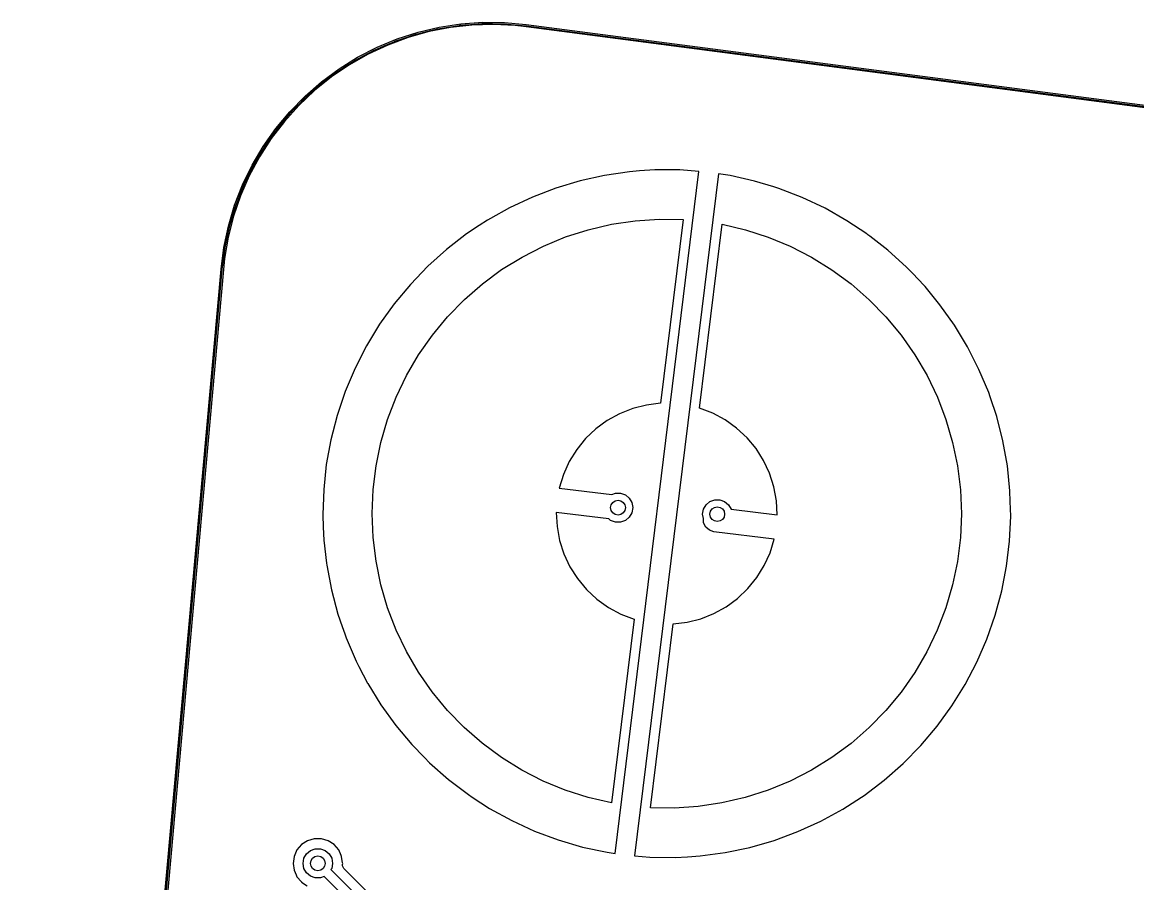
# Model space of a CAD drawing. Extents: x -114 to 114, y -62 to 23.
# Drawn here: x -113.68 to -90.96, y 2.22 to 19.77 of the extents above; entities that cross this region are included whole.
import ezdxf

# ---------------------------------------------------------------- set-up
doc = ezdxf.new("R2010")
doc.units = 0
doc.layers.add('BLACK', color=7, linetype='CONTINUOUS')

msp = doc.modelspace()

# ---------------------------------------------------------------- linework, layer by layer
at = {"layer": 'BLACK', "linetype": 'CONTINUOUS'}
for p, q in [((-104.746, 19.7355), (-104.302, 19.7673)), ((-104.302, 19.7673), (-103.857, 19.7632)), ((-106.042, 19.4284), (-105.619, 19.5655)), ((-105.393, 19.5768), (-105.818, 19.4578)), ((-105.66, 19.5252), (-105.448, 19.5797)), ((-105.619, 19.5655), (-105.186, 19.668)), ((-105.448, 19.5797), (-105.222, 19.6333)), ((-104.96, 19.6611), (-105.393, 19.5768)), ((-105.222, 19.6333), (-105.219, 19.6339)), ((-105.219, 19.6339), (-105.003, 19.6702)), ((-105.186, 19.668), (-104.746, 19.7355)), ((-105.003, 19.6702), (-104.773, 19.7055)), ((-104.521, 19.7104), (-104.96, 19.6611)), ((-104.773, 19.7055), (-104.77, 19.7059)), ((-104.77, 19.7059), (-104.553, 19.7237)), ((-104.553, 19.7237), (-104.32, 19.7404)), ((-104.08, 19.7242), (-104.521, 19.7104)), ((-104.32, 19.7404), (-104.317, 19.7405)), ((-104.317, 19.7405), (-104.1, 19.74)), ((-104.1, 19.74), (-103.866, 19.7378)), ((-103.639, 19.7024), (-104.08, 19.7242)), ((-103.866, 19.7378), (-103.862, 19.7377)), ((-103.862, 19.7377), (-103.652, 19.7192)), ((-103.857, 19.7632), (-103.414, 19.7235)), ((-103.652, 19.7192), (-103.651, 19.7192)), ((-103.651, 19.7192), (-103.651, 19.7191)), ((-103.651, 19.7191), (-103.651, 19.7192)), ((-103.651, 19.7192), (-103.418, 19.6983)), ((-103.42, 19.6739), (-103.639, 19.7024)), ((-89.7586, 17.8901), (-103.42, 19.6739)), ((-103.42, 19.6739), (-103.42, 19.6739)), ((-103.418, 19.6983), (-103.416, 19.698)), ((-103.416, 19.698), (-89.8252, 17.9235)), ((-103.414, 19.7235), (-103.414, 19.7235)), ((-103.414, 19.7235), (-89.7521, 17.9396)), ((-106.453, 19.2577), (-106.042, 19.4284)), ((-106.307, 19.2904), (-106.093, 19.3794)), ((-105.818, 19.4578), (-106.232, 19.3051)), ((-106.093, 19.3794), (-106.091, 19.3804)), ((-106.091, 19.3804), (-105.884, 19.4526)), ((-105.884, 19.4529), (-105.663, 19.5244)), ((-105.884, 19.4526), (-105.884, 19.4529)), ((-105.663, 19.5244), (-105.66, 19.5252)), ((-106.632, 19.1195), (-107.016, 18.9023)), ((-106.909, 18.9869), (-106.718, 19.0929)), ((-106.849, 19.0545), (-106.453, 19.2577)), ((-106.718, 19.0929), (-106.717, 19.0935)), ((-106.717, 19.0935), (-106.51, 19.1995)), ((-106.232, 19.3051), (-106.632, 19.1195)), ((-106.51, 19.1995), (-106.508, 19.2006)), ((-106.508, 19.2006), (-106.309, 19.29)), ((-106.309, 19.29), (-106.307, 19.2904)), ((-107.016, 18.9023), (-107.381, 18.655)), ((-107.291, 18.7409), (-107.109, 18.8627)), ((-107.227, 18.8201), (-106.849, 19.0545)), ((-107.109, 18.8627), (-107.108, 18.8636)), ((-107.108, 18.8636), (-106.911, 18.9858)), ((-106.911, 18.9858), (-106.909, 18.9869)), ((-107.381, 18.655), (-107.726, 18.379)), ((-107.585, 18.556), (-107.227, 18.8201)), ((-107.479, 18.6021), (-107.293, 18.7397)), ((-107.293, 18.7397), (-107.291, 18.7409)), ((-107.921, 18.264), (-107.585, 18.556)), ((-107.828, 18.3109), (-107.653, 18.4631)), ((-107.653, 18.4631), (-107.651, 18.4642)), ((-107.651, 18.4642), (-107.481, 18.601)), ((-107.481, 18.601), (-107.479, 18.6021)), ((-108.232, 17.9459), (-107.921, 18.264)), ((-107.726, 18.379), (-108.047, 18.0762)), ((-107.988, 18.1588), (-107.829, 18.3095)), ((-107.829, 18.3095), (-107.828, 18.3109)), ((-108.047, 18.0762), (-108.342, 17.7485)), ((-108.298, 17.8266), (-108.153, 17.9902)), ((-108.153, 17.9902), (-108.151, 17.9919)), ((-108.151, 17.9919), (-107.989, 18.1576)), ((-107.989, 18.1576), (-107.988, 18.1588)), ((-108.342, 17.7485), (-108.611, 17.3982)), ((-108.516, 17.6038), (-108.232, 17.9459)), ((-108.447, 17.6473), (-108.299, 17.8256)), ((-108.299, 17.8256), (-108.298, 17.8266)), ((-108.772, 17.2399), (-108.516, 17.6038)), ((-108.579, 17.47), (-108.448, 17.6453)), ((-108.448, 17.6453), (-108.447, 17.6473)), ((-108.611, 17.3982), (-108.85, 17.0274)), ((-108.83, 17.0915), (-108.715, 17.2771)), ((-108.715, 17.2771), (-108.713, 17.2794)), ((-108.713, 17.2794), (-108.58, 17.4691)), ((-108.58, 17.4691), (-108.579, 17.47)), ((-108.998, 16.8566), (-108.772, 17.2399)), ((-108.948, 16.8908), (-108.831, 17.0907)), ((-108.831, 17.0907), (-108.83, 17.0915)), ((-109.192, 16.4563), (-108.998, 16.8566)), ((-108.85, 17.0274), (-109.058, 16.6385)), ((-109.049, 16.6933), (-108.95, 16.8882)), ((-108.95, 16.8882), (-108.948, 16.8908)), ((-109.058, 16.6385), (-109.235, 16.2341)), ((-109.151, 16.4841), (-109.049, 16.6933)), ((-101.818, 16.6504), (-102.319, 16.5393)), ((-101.31, 16.7246), (-101.818, 16.6504)), ((-101.818, 16.6504), (-101.818, 16.6504)), ((-101.605, 2.8375), (-99.8989, 16.7314)), ((-101.105, 16.7392), (-101.31, 16.7246)), ((-101.31, 16.7246), (-101.31, 16.7246)), ((-99.502, 16.6815), (-101.208, 2.79084)), ((-100.798, 16.7613), (-101.105, 16.7392)), ((-100.284, 16.7604), (-100.798, 16.7613)), ((-100.798, 16.7613), (-100.798, 16.7613)), ((-100.798, 16.7613), (-100.798, 16.7613)), ((-99.8989, 16.7314), (-100.284, 16.7604)), ((-100.284, 16.7604), (-100.284, 16.7604)), ((-99.2647, 16.646), (-99.502, 16.6815)), ((-98.7639, 16.5331), (-99.2647, 16.646)), ((-109.354, 16.0418), (-109.192, 16.4563)), ((-109.234, 16.2788), (-109.152, 16.4812)), ((-109.152, 16.4812), (-109.151, 16.4841)), ((-102.811, 16.3918), (-103.29, 16.2087)), ((-102.319, 16.5393), (-102.811, 16.3918)), ((-102.319, 16.5393), (-102.319, 16.5393)), ((-98.3707, 16.4137), (-98.7639, 16.5331)), ((-98.7639, 16.5331), (-98.7639, 16.5331)), ((-98.7639, 16.5331), (-98.7639, 16.5331)), ((-98.2727, 16.3839), (-98.3707, 16.4137)), ((-97.7937, 16.1991), (-98.2727, 16.3839)), ((-98.2727, 16.3839), (-98.2727, 16.3839)), ((-109.235, 16.2341), (-109.378, 15.8169)), ((-109.319, 16.062), (-109.234, 16.2788)), ((-103.29, 16.2087), (-103.755, 15.9909)), ((-103.29, 16.2087), (-103.29, 16.2087)), ((-97.3296, 15.9797), (-97.7937, 16.1991)), ((-109.482, 15.6155), (-109.354, 16.0418)), ((-109.379, 15.8702), (-109.32, 16.0588)), ((-109.32, 16.0588), (-109.319, 16.062)), ((-103.755, 15.9909), (-104.14, 15.7747)), ((-96.8828, 15.7269), (-97.3296, 15.9797)), ((-97.3296, 15.9797), (-97.3296, 15.9797)), ((-109.378, 15.8169), (-109.488, 15.3894)), ((-109.451, 15.6275), (-109.385, 15.8507)), ((-109.385, 15.8507), (-109.379, 15.8702)), ((-104.203, 15.7397), (-104.371, 15.6285)), ((-104.14, 15.7747), (-104.203, 15.7397)), ((-101.677, 15.6544), (-101.195, 15.7262)), ((-101.195, 15.7262), (-100.708, 15.7586)), ((-100.708, 15.7586), (-100.221, 15.7514)), ((-100.221, 15.7514), (-100.68, 12.007)), ((-96.4771, 15.4563), (-96.8828, 15.7269)), ((-96.8828, 15.7269), (-96.8828, 15.7269)), ((-109.575, 15.1804), (-109.482, 15.6155)), ((-109.499, 15.4125), (-109.452, 15.624)), ((-109.452, 15.624), (-109.451, 15.6275)), ((-104.631, 15.4563), (-105.037, 15.1424)), ((-104.371, 15.6285), (-104.631, 15.4563)), ((-102.617, 15.3947), (-102.152, 15.5436)), ((-102.152, 15.5436), (-101.677, 15.6544)), ((-99.8864, 11.9095), (-99.4266, 15.6539)), ((-99.4266, 15.6539), (-98.9518, 15.5429)), ((-98.9518, 15.5429), (-98.4875, 15.3938)), ((-96.4557, 15.442), (-96.4771, 15.4563)), ((-109.488, 15.3894), (-109.563, 14.9545)), ((-109.548, 15.1835), (-109.499, 15.4125)), ((-103.067, 15.2085), (-102.617, 15.3947)), ((-98.4875, 15.3938), (-98.0368, 15.2074)), ((-96.4166, 15.4116), (-96.4557, 15.442)), ((-96.0506, 15.1267), (-96.4166, 15.4116)), ((-109.632, 14.7392), (-109.575, 15.1804)), ((-109.576, 14.9708), (-109.548, 15.1797)), ((-109.548, 15.1797), (-109.548, 15.1835)), ((-105.037, 15.1424), (-105.419, 14.7995)), ((-103.501, 14.9863), (-103.067, 15.2085)), ((-98.0368, 15.2074), (-97.6028, 14.985)), ((-95.6697, 14.7825), (-96.0506, 15.1267)), ((-96.0506, 15.1267), (-96.0506, 15.1267)), ((-109.607, 14.7379), (-109.577, 14.9651)), ((-109.563, 14.9545), (-109.582, 14.7348)), ((-109.577, 14.9651), (-109.576, 14.9706)), ((-109.576, 14.9706), (-109.576, 14.9708)), ((-109.576, 14.9706), (-109.576, 14.9706)), ((-105.419, 14.7995), (-105.775, 14.4296)), ((-103.916, 14.7297), (-103.501, 14.9863)), ((-97.6028, 14.985), (-97.1882, 14.7282)), ((-95.5424, 14.6493), (-95.6697, 14.7825)), ((-95.6697, 14.7825), (-95.6697, 14.7825)), ((-95.6697, 14.7825), (-95.6697, 14.7825)), ((-113.679, -30.3129), (-109.632, 14.7392)), ((-109.582, 14.7348), (-113.629, -30.3174)), ((-110.056, 9.73617), (-109.607, 14.736)), ((-109.632, 14.7392), (-109.632, 14.7392)), ((-109.632, 14.7392), (-109.632, 14.7392)), ((-109.607, 14.736), (-109.607, 14.7379)), ((-109.582, 14.7348), (-109.582, 14.7348)), ((-104.309, 14.4401), (-103.916, 14.7297)), ((-97.1882, 14.7282), (-96.7959, 14.4385)), ((-95.315, 14.4114), (-95.5424, 14.6493)), ((-105.775, 14.4296), (-106.103, 14.0346)), ((-105.775, 14.4296), (-105.775, 14.4296)), ((-104.676, 14.1197), (-104.309, 14.4401)), ((-96.7959, 14.4385), (-96.4284, 14.1179)), ((-95.2922, 14.3837), (-95.315, 14.4114)), ((-95.315, 14.4114), (-95.315, 14.4114)), ((-94.9885, 14.0152), (-95.2922, 14.3837)), ((-105.017, 13.7705), (-104.676, 14.1197)), ((-96.4284, 14.1179), (-96.0882, 13.7685)), ((-106.103, 14.0346), (-106.401, 13.6167)), ((-106.103, 14.0346), (-106.103, 14.0346)), ((-94.6918, 13.5963), (-94.9885, 14.0152)), ((-105.327, 13.3948), (-105.017, 13.7705)), ((-96.0882, 13.7685), (-95.7774, 13.3927)), ((-106.401, 13.6167), (-106.668, 13.1781)), ((-106.401, 13.6167), (-106.401, 13.6167)), ((-94.4266, 13.1567), (-94.6918, 13.5963)), ((-106.668, 13.178), (-106.902, 12.721)), ((-106.668, 13.1781), (-106.668, 13.178)), ((-105.607, 12.995), (-105.327, 13.3948)), ((-95.7774, 13.3927), (-95.4983, 12.9928)), ((-105.853, 12.5739), (-105.607, 12.995)), ((-95.4983, 12.9928), (-95.2525, 12.5716)), ((-94.1944, 12.6988), (-94.4266, 13.1567)), ((-106.902, 12.721), (-107.102, 12.2481)), ((-106.902, 12.721), (-106.902, 12.721)), ((-106.064, 12.1343), (-105.853, 12.5739)), ((-95.2525, 12.5716), (-95.0417, 12.1318)), ((-93.9962, 12.2252), (-94.1944, 12.6988)), ((-107.102, 12.2481), (-107.261, 11.7774)), ((-107.102, 12.2481), (-107.102, 12.2481)), ((-106.238, 11.6789), (-106.064, 12.1343)), ((-95.0417, 12.1318), (-94.8673, 11.6764)), ((-93.9682, 12.1416), (-93.9962, 12.2252)), ((-93.8333, 11.7384), (-93.9682, 12.1416)), ((-101.245, 11.9015), (-101.513, 11.7956)), ((-100.966, 11.9724), (-101.245, 11.9015)), ((-100.68, 12.007), (-100.966, 11.9724)), ((-99.6174, 11.8068), (-99.8864, 11.9095)), ((-107.266, 11.7618), (-107.355, 11.4171)), ((-107.261, 11.7774), (-107.266, 11.7618)), ((-106.375, 11.2109), (-106.238, 11.6789)), ((-101.765, 11.6563), (-101.997, 11.486)), ((-101.513, 11.7956), (-101.765, 11.6563)), ((-99.3637, 11.6705), (-99.6174, 11.8068)), ((-99.1295, 11.5029), (-99.3637, 11.6705)), ((-94.8673, 11.6764), (-94.7305, 11.2083)), ((-93.7065, 11.2409), (-93.8333, 11.7384)), ((-107.355, 11.4171), (-107.395, 11.2648)), ((-101.997, 11.486), (-102.206, 11.2874)), ((-98.9187, 11.3068), (-99.1295, 11.5029)), ((-107.395, 11.2648), (-107.487, 10.7597)), ((-106.474, 10.7333), (-106.375, 11.2109)), ((-102.206, 11.2874), (-102.387, 11.0638)), ((-98.7346, 11.0853), (-98.9187, 11.3068)), ((-94.7305, 11.2083), (-94.6322, 10.7306)), ((-93.6165, 10.7355), (-93.7065, 11.2409)), ((-102.387, 11.0638), (-102.539, 10.8189)), ((-98.5803, 10.8422), (-98.7346, 11.0853)), ((-107.487, 10.7597), (-107.541, 10.2493)), ((-106.533, 10.2492), (-106.474, 10.7333)), ((-102.539, 10.8189), (-102.658, 10.5566)), ((-98.4583, 10.5814), (-98.5803, 10.8422)), ((-94.6322, 10.7306), (-94.573, 10.2466)), ((-93.5637, 10.2249), (-93.6165, 10.7355)), ((-102.658, 10.5566), (-102.742, 10.2813)), ((-98.3706, 10.3071), (-98.4583, 10.5814)), ((-107.541, 10.2493), (-107.558, 9.74139)), ((-107.541, 10.2493), (-107.541, 10.2493)), ((-107.541, 10.2493), (-107.541, 10.2493)), ((-106.553, 9.76195), (-106.533, 10.2492)), ((-102.742, 10.2813), (-101.674, 10.1501)), ((-98.3187, 10.0238), (-98.3706, 10.3071)), ((-94.573, 10.2466), (-94.5533, 9.7593)), ((-93.5637, 10.2248), (-93.5637, 10.2249)), ((-93.5637, 10.2249), (-93.5637, 10.2249)), ((-93.5573, 10.0064), (-93.5637, 10.2248)), ((-101.674, 10.1501), (-101.598, 10.1779)), ((-101.598, 10.1779), (-101.494, 10.1779)), ((-101.494, 10.1779), (-101.396, 10.1423)), ((-101.396, 10.1423), (-101.316, 10.0753)), ((-101.316, 10.0753), (-101.264, 9.9851)), ((-99.7536, 9.94193), (-99.6738, 10.0089)), ((-99.6738, 10.0089), (-99.5759, 10.0445)), ((-99.5759, 10.0445), (-99.4717, 10.0445)), ((-99.4717, 10.0445), (-99.3738, 10.0089)), ((-99.3738, 10.0089), (-99.294, 9.94193)), ((-98.3034, 9.73625), (-98.3187, 10.0238)), ((-93.5485, 9.71172), (-93.5573, 10.0064)), ((-101.733, 9.65355), (-102.803, 9.78499)), ((-102.803, 9.78499), (-102.788, 9.49743)), ((-101.264, 9.77989), (-101.316, 9.68966)), ((-101.264, 9.9851), (-101.246, 9.88249)), ((-101.246, 9.88249), (-101.264, 9.77989)), ((-99.8238, 9.7491), (-99.8057, 9.8517)), ((-99.8057, 9.8517), (-99.7536, 9.94193)), ((-99.294, 9.94193), (-99.2419, 9.8517)), ((-99.2419, 9.8517), (-99.2418, 9.85148)), ((-99.2418, 9.85148), (-98.3034, 9.73625)), ((-113.651, -30.2928), (-110.056, 9.73617)), ((-107.558, 9.74139), (-107.558, 9.73617)), ((-107.558, 9.73617), (-107.548, 9.48182)), ((-106.534, 9.27467), (-106.553, 9.76195)), ((-101.696, 9.62268), (-101.733, 9.65355)), ((-101.598, 9.58705), (-101.696, 9.62268)), ((-101.494, 9.58705), (-101.598, 9.58705)), ((-101.396, 9.62268), (-101.494, 9.58705)), ((-101.316, 9.68966), (-101.396, 9.62268)), ((-99.8082, 9.66101), (-99.8238, 9.7491)), ((-99.8016, 9.57194), (-99.8082, 9.66101)), ((-99.7577, 9.48484), (-99.8016, 9.57194)), ((-94.5533, 9.7593), (-94.5732, 9.27203)), ((-93.5709, 9.19884), (-93.5485, 9.71172)), ((-107.548, 9.48182), (-107.538, 9.22321)), ((-102.788, 9.49743), (-102.736, 9.21419)), ((-99.6838, 9.42117), (-99.7577, 9.48484)), ((-99.5912, 9.39062), (-99.6838, 9.42117)), ((-98.3643, 9.23998), (-99.5912, 9.39062)), ((-107.538, 9.22321), (-107.484, 8.74994)), ((-106.474, 8.7906), (-106.534, 9.27467)), ((-102.736, 9.21419), (-102.648, 8.93989)), ((-98.4487, 8.96467), (-98.3643, 9.23998)), ((-94.5732, 9.27203), (-94.6326, 8.78799)), ((-93.6308, 8.68897), (-93.5709, 9.19884)), ((-102.648, 8.93989), (-102.526, 8.67903)), ((-98.5676, 8.70239), (-98.4487, 8.96467)), ((-107.484, 8.74994), (-107.479, 8.71313)), ((-107.479, 8.71313), (-107.384, 8.20869)), ((-106.376, 8.31294), (-106.474, 8.7906)), ((-102.526, 8.67903), (-102.372, 8.4359)), ((-98.7191, 8.45745), (-98.5676, 8.70239)), ((-94.6326, 8.78799), (-94.7312, 8.31038)), ((-93.7279, 8.18486), (-93.6308, 8.68897)), ((-102.372, 8.4359), (-102.188, 8.21446)), ((-98.9005, 8.23386), (-98.7191, 8.45745)), ((-107.384, 8.20869), (-107.252, 7.71259)), ((-106.239, 7.84485), (-106.376, 8.31294)), ((-102.188, 8.21446), (-101.977, 8.01835)), ((-99.1091, 8.03527), (-98.9005, 8.23386)), ((-94.7312, 8.31038), (-94.8682, 7.84234)), ((-93.8616, 7.68922), (-93.7279, 8.18486)), ((-101.977, 8.01835), (-101.743, 7.85078)), ((-99.3413, 7.86495), (-99.1091, 8.03527)), ((-106.065, 7.38941), (-106.239, 7.84485)), ((-101.743, 7.85078), (-101.489, 7.71449)), ((-99.8611, 7.61973), (-99.5933, 7.72567)), ((-99.5933, 7.72567), (-99.3413, 7.86495)), ((-94.8682, 7.84234), (-95.0427, 7.38698)), ((-107.252, 7.71259), (-107.165, 7.46068)), ((-101.22, 7.61171), (-101.68, 3.86734)), ((-101.489, 7.71449), (-101.22, 7.61171)), ((-100.886, 3.76985), (-100.426, 7.51422)), ((-100.426, 7.51422), (-100.14, 7.54886)), ((-100.14, 7.54886), (-99.8611, 7.61973)), ((-94.0313, 7.2047), (-93.8616, 7.68922)), ((-107.165, 7.46068), (-107.113, 7.30957)), ((-107.113, 7.30957), (-107.084, 7.22747)), ((-105.854, 6.94964), (-106.065, 7.38941)), ((-95.0427, 7.38698), (-95.2537, 6.9473)), ((-107.084, 7.22747), (-106.881, 6.75598)), ((-94.236, 6.7339), (-94.0313, 7.2047)), ((-105.608, 6.52843), (-105.854, 6.94964)), ((-95.2537, 6.9473), (-95.4997, 6.52621)), ((-106.881, 6.75598), (-106.881, 6.75596)), ((-106.881, 6.75596), (-106.824, 6.64645)), ((-106.824, 6.64645), (-106.649, 6.31045)), ((-94.4746, 6.27937), (-94.236, 6.7339)), ((-105.329, 6.12858), (-105.608, 6.52843)), ((-95.4997, 6.52621), (-95.7791, 6.12648)), ((-106.649, 6.31045), (-106.644, 6.30061)), ((-106.644, 6.30061), (-106.644, 6.30059)), ((-106.644, 6.30059), (-106.374, 5.86383)), ((-94.7459, 5.84353), (-94.4746, 6.27937)), ((-105.018, 5.75273), (-105.329, 6.12858)), ((-95.7791, 6.12648), (-96.09, 5.75076)), ((-106.374, 5.86383), (-106.073, 5.44798)), ((-104.678, 5.40335), (-105.018, 5.75273)), ((-96.09, 5.75076), (-96.4303, 5.40153)), ((-95.0484, 5.42873), (-94.7459, 5.84353)), ((-106.073, 5.44798), (-106.073, 5.44796)), ((-106.073, 5.44796), (-105.743, 5.05528)), ((-104.311, 5.08276), (-104.678, 5.40335)), ((-96.4303, 5.40153), (-96.798, 5.0811)), ((-95.3804, 5.0372), (-95.0484, 5.42873)), ((-105.743, 5.05528), (-105.743, 5.05527)), ((-105.743, 5.05527), (-105.488, 4.79418)), ((-103.918, 4.79307), (-104.311, 5.08276)), ((-96.798, 5.0811), (-97.1904, 4.79158)), ((-95.7403, 4.67104), (-95.3804, 5.0372)), ((-105.488, 4.79418), (-105.384, 4.68787)), ((-103.504, 4.5362), (-103.918, 4.79307)), ((-97.1904, 4.79158), (-97.6051, 4.5349)), ((-105.384, 4.68787), (-104.999, 4.3477)), ((-96.1259, 4.33221), (-95.7403, 4.67104)), ((-104.999, 4.3477), (-104.591, 4.0366)), ((-103.07, 4.31384), (-103.504, 4.5362)), ((-97.6051, 4.5349), (-98.0392, 4.31273)), ((-96.5354, 4.02254), (-96.1259, 4.33221)), ((-102.619, 4.12746), (-103.07, 4.31384)), ((-102.155, 3.9783), (-102.619, 4.12746)), ((-98.4899, 4.12655), (-98.9543, 3.9776)), ((-98.0392, 4.31273), (-98.4899, 4.12655)), ((-104.591, 4.0366), (-104.518, 3.98882)), ((-104.518, 3.98882), (-104.161, 3.75625)), ((-101.68, 3.86734), (-102.155, 3.9783)), ((-99.4292, 3.86685), (-99.9116, 3.79503)), ((-98.9543, 3.9776), (-99.4292, 3.86685)), ((-96.9664, 3.74369), (-96.5875, 3.98883)), ((-96.5875, 3.98883), (-96.5354, 4.02253)), ((-96.5354, 4.02253), (-96.5354, 4.02254)), ((-96.5354, 4.02253), (-96.5354, 4.02253)), ((-104.161, 3.75625), (-104.161, 3.75625)), ((-104.161, 3.75625), (-104.161, 3.75625)), ((-104.161, 3.75625), (-103.712, 3.50815)), ((-100.398, 3.76263), (-100.886, 3.76985)), ((-99.9116, 3.79503), (-100.398, 3.76263)), ((-97.4167, 3.49716), (-96.9664, 3.74369)), ((-103.712, 3.50815), (-103.245, 3.29362)), ((-97.8839, 3.28427), (-97.4167, 3.49716)), ((-103.245, 3.29362), (-102.764, 3.11384)), ((-98.3654, 3.10616), (-97.8839, 3.28427)), ((-107.991, 3.02012), (-108.085, 2.91134)), ((-107.87, 3.09792), (-107.991, 3.02012)), ((-107.732, 3.13847), (-107.87, 3.09793)), ((-107.87, 3.09793), (-107.87, 3.09792)), ((-107.588, 3.13847), (-107.732, 3.13847)), ((-107.732, 3.13847), (-107.732, 3.13847)), ((-107.45, 3.09793), (-107.588, 3.13847)), ((-107.588, 3.13847), (-107.588, 3.13847)), ((-107.45, 3.09792), (-107.45, 3.09793)), ((-107.45, 3.09793), (-107.45, 3.09793)), ((-107.45, 3.09793), (-107.45, 3.09793)), ((-107.329, 3.02012), (-107.45, 3.09792)), ((-107.234, 2.91135), (-107.329, 3.02012)), ((-107.329, 3.02012), (-107.329, 3.02012)), ((-107.329, 3.02012), (-107.329, 3.02012)), ((-102.764, 3.11384), (-102.272, 2.96975)), ((-102.272, 2.96975), (-102.272, 2.96975)), ((-102.272, 2.96975), (-102.272, 2.96975)), ((-102.272, 2.96975), (-101.77, 2.86214)), ((-99.3609, 2.85794), (-98.8586, 2.96379)), ((-98.8586, 2.96379), (-98.3654, 3.10616)), ((-98.8586, 2.96379), (-98.8586, 2.96379)), ((-98.8586, 2.96379), (-98.8586, 2.96379)), ((-108.145, 2.78043), (-108.165, 2.63798)), ((-108.085, 2.91134), (-108.145, 2.78043)), ((-107.96, 2.63797), (-107.942, 2.74058)), ((-107.942, 2.74058), (-107.889, 2.83081)), ((-107.889, 2.83081), (-107.81, 2.89778)), ((-107.81, 2.89778), (-107.712, 2.93341)), ((-107.712, 2.93341), (-107.608, 2.93341)), ((-107.608, 2.93341), (-107.51, 2.89778)), ((-107.51, 2.89778), (-107.43, 2.83081)), ((-107.43, 2.83081), (-107.378, 2.74058)), ((-107.378, 2.74058), (-107.36, 2.63797)), ((-107.183, 2.79937), (-107.234, 2.91135)), ((-107.175, 2.78043), (-107.183, 2.79937)), ((-107.155, 2.64525), (-107.175, 2.78043)), ((-101.77, 2.86214), (-101.77, 2.86214)), ((-101.77, 2.86214), (-101.77, 2.86214)), ((-101.77, 2.86214), (-101.605, 2.8375)), ((-101.208, 2.79084), (-100.895, 2.76408)), ((-100.895, 2.76408), (-100.382, 2.75781)), ((-100.382, 2.75781), (-100.13, 2.77324)), ((-100.13, 2.77324), (-99.8697, 2.78915)), ((-99.8697, 2.78915), (-99.361, 2.85793)), ((-99.8697, 2.78915), (-99.8697, 2.78915)), ((-99.8697, 2.78915), (-99.8697, 2.78915)), ((-99.361, 2.85793), (-99.3609, 2.85794)), ((-99.3609, 2.85794), (-99.3609, 2.85794)), ((-108.165, 2.63798), (-108.165, 2.63797)), ((-108.165, 2.63797), (-108.145, 2.49552)), ((-107.942, 2.53537), (-107.96, 2.63797)), ((-107.889, 2.44514), (-107.942, 2.53537)), ((-107.378, 2.53537), (-107.392, 2.51135)), ((-107.392, 2.51135), (-104.54, -0.340066)), ((-107.36, 2.63797), (-107.378, 2.53537)), ((-107.157, 2.61649), (-107.154, 2.63797)), ((-107.157, 2.58691), (-107.157, 2.61649)), ((-107.129, 2.5324), (-107.157, 2.58691)), ((-107.154, 2.63797), (-107.155, 2.64525)), ((-104.4, -0.197162), (-107.129, 2.5324)), ((-108.145, 2.49552), (-108.102, 2.40098)), ((-108.102, 2.40098), (-108.085, 2.3646)), ((-108.085, 2.3646), (-107.993, 2.25856)), ((-107.81, 2.37817), (-107.889, 2.44514)), ((-107.712, 2.34253), (-107.81, 2.37817)), ((-107.608, 2.34253), (-107.712, 2.34253)), ((-107.533, 2.36973), (-107.608, 2.34253)), ((-104.682, -0.481487), (-107.533, 2.36973)), ((-107.993, 2.25856), (-107.991, 2.25583)), ((-107.991, 2.25583), (-107.878, 2.18313))]:
    msp.add_line(p, q, dxfattribs=at)
at = {"layer": 'BLACK'}
for centre in [(-101.546, 9.88249), (-99.5238, 9.7491), (-107.66, 2.63797)]:
    msp.add_circle(centre, 0.15, dxfattribs=at)

doc.saveas('drawing.dxf')
